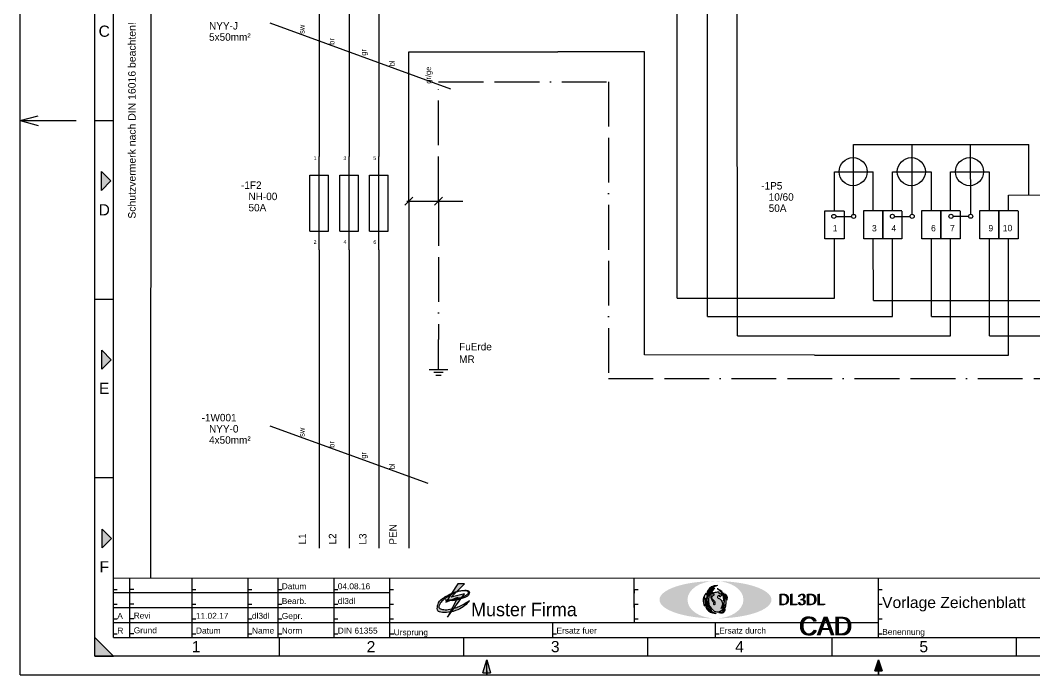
# Model space of a CAD drawing. Header units: millimetres. Extents: x 0 to 420, y 0 to 297.
# Drawn here: x 0 to 271.6, y 0 to 175.4 of the extents above; entities that cross this region are included whole.
import ezdxf

# ---------------------------------------------------------------- set-up
doc = ezdxf.new("R2010")
doc.units = ezdxf.units.MM
doc.linetypes.add('ACAD_ISO11W100', pattern=[33, 12, -3, 12, -2.95, 0.1, -2.95])
for name, color, linetype, true_color in [('Blatt beschnitten', 2, 'Continuous', 0xffff00), ('Einpassen', 1, 'Continuous', 0xff0000), ('Faltung Lochung', 3, 'Continuous', 0x00ff00), ('Hilfe', 1, 'Continuous', 0xff0000), ('Logo', 5, 'Continuous', 0x0000ff), ('Logo Text', 1, 'Continuous', 0xff0000), ('Logo_a', 1, 'Continuous', 0xff0000), ('Logo_b', 30, 'Continuous', 0xff7f00), ('Logo_c', 14, 'Continuous', 0x800000), ('Musterlogo AG', 3, 'Continuous', 0x00ff00), ('Musterlogo AG 1', 1, 'Continuous', 0xff0000), ('Musterlogo AG Text', 5, 'Continuous', 0x0000ff), ('PE', 3, 'ACAD_ISO11W100', 0x00ff00), ('pfoenix', 94, 'Continuous', 0x008000), ('PK Text Vorgabe', 1, 'Continuous', 0xff0000), ('Plankopf_elt', 5, 'Continuous', 0x0000ff), ('Rahmen Doppelt', 3, 'Continuous', 0x00ff00), ('Rahmen Raster', 3, 'Continuous', 0x00ff00), ('Rahmen Raster Text', 3, 'Continuous', 0x00ff00), ('Schutzvermerk', 5, 'Continuous', 0x0000ff), ('Tabelle', 5, 'Continuous', 0x0000ff), ('Zeichnung', 30, 'Continuous', 0xff7f00)]:
    doc.layers.add(name, color=color, linetype=linetype, true_color=true_color)
doc.layers.add('PK Text ausgefuellt', color=94, linetype='Continuous', lineweight=25, true_color=0x008000)
doc.styles.add('textstyle103', font='')
doc.styles.add('textstyle104', font='')
doc.styles.add('textstyle106', font='')
doc.styles.add('textstyle107', font='')
doc.styles.add('textstyle108', font='')
doc.styles.add('textstyle109', font='')
doc.styles.add('textstyle110', font='')
doc.styles.add('textstyle111', font='')
doc.styles.add('textstyle112', font='')
doc.styles.add('textstyle113', font='')
doc.styles.add('textstyle114', font='')
doc.styles.add('textstyle115', font='')
doc.styles.add('textstyle116', font='')
doc.styles.add('textstyle117', font='')
doc.styles.add('textstyle118', font='')
doc.styles.add('textstyle119', font='')
doc.styles.add('textstyle120', font='')
doc.styles.add('textstyle122', font='')
doc.styles.add('textstyle123', font='')
doc.styles.add('textstyle124', font='')
doc.styles.add('textstyle125', font='')
doc.styles.add('textstyle127', font='')
doc.styles.add('textstyle128', font='')
doc.styles.add('textstyle129', font='')
doc.styles.add('textstyle130', font='')
doc.styles.add('textstyle131', font='')
doc.styles.add('textstyle17', font='')
doc.styles.add('textstyle19', font='')
doc.styles.add('textstyle21', font='')
doc.styles.add('textstyle23', font='')
doc.styles.add('textstyle25', font='')
doc.styles.add('textstyle27', font='')
doc.styles.add('textstyle29', font='')
doc.styles.add('textstyle43', font='')
doc.styles.add('textstyle44', font='')
doc.styles.add('textstyle45', font='')
doc.styles.add('textstyle46', font='')
doc.styles.add('textstyle47', font='')
doc.styles.add('textstyle48', font='')
doc.styles.add('textstyle49', font='')
doc.styles.add('textstyle50', font='')
doc.styles.add('textstyle51', font='')
doc.styles.add('textstyle52', font='')
doc.styles.add('textstyle53', font='')
doc.styles.add('textstyle54', font='')
doc.styles.add('textstyle55', font='')
doc.styles.add('textstyle56', font='')
doc.styles.add('textstyle57', font='')
doc.styles.add('textstyle58', font='')
doc.styles.add('textstyle59', font='')
doc.styles.add('textstyle60', font='')
doc.styles.add('textstyle61', font='')
doc.styles.add('textstyle62', font='')
doc.styles.add('textstyle63', font='')
doc.styles.add('textstyle67', font='')
doc.styles.add('textstyle75', font='')
doc.styles.add('textstyle78', font='')
doc.styles.add('textstyle79', font='')
doc.styles.add('textstyle80', font='')
doc.styles.add('textstyle81', font='')
doc.styles.add('textstyle82', font='')
doc.styles.add('textstyle83', font='')
doc.styles.add('textstyle85', font='')
doc.styles.add('textstyle86', font='')
doc.styles.add('textstyle87', font='')
doc.styles.add('textstyle88', font='')
doc.styles.add('textstyle89', font='')
doc.styles.add('textstyle91', font='')
doc.styles.add('textstyle92', font='')
doc.styles.add('textstyle93', font='')
doc.styles.add('textstyle96', font='')
doc.styles.add('textstyle97', font='')
doc.styles.add('textstyle98', font='')
doc.styles.get('textstyle103').set_extended_font_data('FreeMono')
doc.styles.get('textstyle104').set_extended_font_data('FreeMono')
doc.styles.get('textstyle106').set_extended_font_data('FreeMono')
doc.styles.get('textstyle107').set_extended_font_data('FreeMono')
doc.styles.get('textstyle108').set_extended_font_data('FreeMono')
doc.styles.get('textstyle109').set_extended_font_data('FreeMono')
doc.styles.get('textstyle110').set_extended_font_data('FreeMono')
doc.styles.get('textstyle111').set_extended_font_data('FreeMono')
doc.styles.get('textstyle112').set_extended_font_data('FreeMono')
doc.styles.get('textstyle113').set_extended_font_data('FreeMono')
doc.styles.get('textstyle114').set_extended_font_data('FreeMono')
doc.styles.get('textstyle115').set_extended_font_data('FreeMono')
doc.styles.get('textstyle116').set_extended_font_data('FreeMono')
doc.styles.get('textstyle117').set_extended_font_data('FreeMono')
doc.styles.get('textstyle118').set_extended_font_data('FreeMono')
doc.styles.get('textstyle119').set_extended_font_data('FreeMono')
doc.styles.get('textstyle120').set_extended_font_data('FreeMono')
doc.styles.get('textstyle122').set_extended_font_data('FreeMono')
doc.styles.get('textstyle123').set_extended_font_data('FreeMono')
doc.styles.get('textstyle124').set_extended_font_data('FreeMono')
doc.styles.get('textstyle125').set_extended_font_data('FreeMono')
doc.styles.get('textstyle127').set_extended_font_data('FreeMono')
doc.styles.get('textstyle128').set_extended_font_data('FreeMono')
doc.styles.get('textstyle129').set_extended_font_data('FreeMono')
doc.styles.get('textstyle130').set_extended_font_data('FreeMono')
doc.styles.get('textstyle131').set_extended_font_data('FreeMono')
doc.styles.get('textstyle17').set_extended_font_data('Liberation Sans')
doc.styles.get('textstyle19').set_extended_font_data('Liberation Sans')
doc.styles.get('textstyle21').set_extended_font_data('Liberation Sans')
doc.styles.get('textstyle23').set_extended_font_data('Liberation Sans')
doc.styles.get('textstyle25').set_extended_font_data('LiberationSans-Regular.ttf')
doc.styles.get('textstyle27').set_extended_font_data('Liberation Sans')
doc.styles.get('textstyle29').set_extended_font_data('Liberation Sans')
doc.styles.get('textstyle43').set_extended_font_data('Liberation Sans')
doc.styles.get('textstyle44').set_extended_font_data('Liberation Sans')
doc.styles.get('textstyle45').set_extended_font_data('Liberation Sans')
doc.styles.get('textstyle46').set_extended_font_data('Liberation Sans')
doc.styles.get('textstyle47').set_extended_font_data('Liberation Sans')
doc.styles.get('textstyle48').set_extended_font_data('Liberation Sans')
doc.styles.get('textstyle49').set_extended_font_data('Liberation Sans')
doc.styles.get('textstyle50').set_extended_font_data('Liberation Sans')
doc.styles.get('textstyle51').set_extended_font_data('Liberation Sans')
doc.styles.get('textstyle52').set_extended_font_data('Liberation Sans')
doc.styles.get('textstyle53').set_extended_font_data('Liberation Sans')
doc.styles.get('textstyle54').set_extended_font_data('Liberation Sans')
doc.styles.get('textstyle55').set_extended_font_data('Liberation Sans')
doc.styles.get('textstyle56').set_extended_font_data('Liberation Sans')
doc.styles.get('textstyle57').set_extended_font_data('Liberation Sans')
doc.styles.get('textstyle58').set_extended_font_data('Liberation Sans')
doc.styles.get('textstyle59').set_extended_font_data('Liberation Sans')
doc.styles.get('textstyle60').set_extended_font_data('Liberation Sans')
doc.styles.get('textstyle61').set_extended_font_data('Liberation Sans')
doc.styles.get('textstyle62').set_extended_font_data('Liberation Sans')
doc.styles.get('textstyle63').set_extended_font_data('Liberation Sans')
doc.styles.get('textstyle67').set_extended_font_data('Liberation Sans')
doc.styles.get('textstyle75').set_extended_font_data('Liberation Sans')
doc.styles.get('textstyle78').set_extended_font_data('URW Chancery L')
doc.styles.get('textstyle79').set_extended_font_data('URW Chancery L')
doc.styles.get('textstyle80').set_extended_font_data('URW Chancery L')
doc.styles.get('textstyle81').set_extended_font_data('URW Chancery L')
doc.styles.get('textstyle82').set_extended_font_data('URW Chancery L')
doc.styles.get('textstyle83').set_extended_font_data('FreeMono')
doc.styles.get('textstyle85').set_extended_font_data('FreeMono')
doc.styles.get('textstyle86').set_extended_font_data('FreeMono')
doc.styles.get('textstyle87').set_extended_font_data('FreeMono')
doc.styles.get('textstyle88').set_extended_font_data('FreeMono')
doc.styles.get('textstyle89').set_extended_font_data('FreeMono')
doc.styles.get('textstyle91').set_extended_font_data('FreeMono')
doc.styles.get('textstyle92').set_extended_font_data('FreeMono')
doc.styles.get('textstyle93').set_extended_font_data('FreeMono')
doc.styles.get('textstyle96').set_extended_font_data('FreeMono')
doc.styles.get('textstyle97').set_extended_font_data('FreeMono')
doc.styles.get('textstyle98').set_extended_font_data('FreeMono')

msp = doc.modelspace()

# ---------------------------------------------------------------- hatches: boundary and pattern name
at = {"layer": 'Einpassen'}
for points in [[(21.76, 129.76), (24.29, 132.3), (21.76, 134.83)], [(21.85, 81.86), (24.39, 84.39), (21.85, 86.93)], [(21.95, 33.96), (24.48, 36.49), (21.95, 39.03)]]:
    msp.add_hatch(color=256, dxfattribs=at).paths.add_polyline_path(points)
at = {"layer": 'Faltung Lochung'}
h = msp.add_hatch(color=256, dxfattribs=at)
h.paths.add_polyline_path([(124, 0.5), (125, 4), (126, 0.5)])
h.paths.add_polyline_path([(229, 1), (230, 4), (231, 1)])
msp.add_hatch(color=256, dxfattribs=at).paths.add_polyline_path([(229, 1), (230, 4), (231, 1)])
at = {"layer": 'Logo_a'}
h = msp.add_hatch(color=256, dxfattribs=at)
edge = h.paths.add_edge_path()
edge.add_ellipse((186.3, 20.09), major_axis=(12.5, 0), ratio=0.4, start_angle=0, end_angle=360)
edge = h.paths.add_edge_path()
edge.add_ellipse((186.3, 20.09), major_axis=(10, 0), ratio=0.5, start_angle=0, end_angle=360)
at = {"layer": 'Logo_b'}
h = msp.add_hatch(color=256, dxfattribs=at)
edge = h.paths.add_edge_path()
edge.add_ellipse((186.3, 20.09), major_axis=(10, 0), ratio=0.5, start_angle=0, end_angle=360)
edge = h.paths.add_edge_path()
edge.add_ellipse((186.3, 20.09), major_axis=(7.5, 0), ratio=0.666667, start_angle=0, end_angle=360)
at = {"layer": 'Logo_c'}
h = msp.add_hatch(color=256, dxfattribs=at)
edge = h.paths.add_edge_path()
edge.add_ellipse((186.3, 20.09), major_axis=(12.5, 0), ratio=0.4, start_angle=0, end_angle=360)
edge = h.paths.add_edge_path()
edge.add_ellipse((186.3, 20.09), major_axis=(15, 0), ratio=0.333333, start_angle=0, end_angle=360)
at = {"layer": 'Musterlogo AG'}
h = msp.add_hatch(color=256, dxfattribs=at)
edge = h.paths.add_edge_path()
edge.add_spline(control_points=[(113.89, 20.06), (115.53, 19.65), (116.85, 19.96), (119.34, 20.62), (120.46, 21.54), (120.31, 22.6), (119.7, 22.66), (117.66, 22.55), (116.39, 22.2), (112.68, 20.37), (111.87, 18.99), (111.61, 17.21), (112.48, 16.65), (114.71, 16.6), (117.41, 17.32), (119.19, 18.49), (120.46, 19.91), (120.46, 19.91), (118.63, 18.74), (117.26, 18.13), (115.99, 17.72), (114.26, 17.32), (112.68, 17.52), (112.07, 17.98), (112.27, 18.69), (112.73, 19.44), (113.63, 20.34), (115.54, 21.48), (116.51, 22.09), (117.35, 22.29), (118.03, 22.41), (118.84, 22.48), (119.63, 22.45), (119.99, 22.36), (120.19, 22.17), (120.09, 21.8), (119.48, 21.24), (118.78, 20.96), (117.96, 20.64), (117.04, 20.35), (115.98, 20.16), (115.08, 20.04), (113.89, 20.06), (113.89, 20.06)], knot_values=[0, 0, 0, 0, 1, 2, 3, 4, 5, 6, 7, 8, 9, 10, 11, 12, 13, 14, 15, 16, 17, 18, 19, 20, 21, 22, 23, 24, 25, 26, 27, 28, 29, 30, 31, 32, 33, 34, 35, 36, 37, 38, 39, 40, 41, 41, 41, 41], degree=3, periodic=0)
h = msp.add_hatch(color=256, dxfattribs=at)
edge = h.paths.add_edge_path()
edge.add_spline(control_points=[(113.89, 20.06), (115.53, 19.65), (116.85, 19.96), (119.34, 20.62), (120.46, 21.54), (120.31, 22.6), (119.7, 22.66), (117.66, 22.55), (116.39, 22.2), (112.68, 20.37), (111.87, 18.99), (111.61, 17.21), (112.48, 16.65), (114.71, 16.6), (117.41, 17.32), (119.19, 18.49), (120.46, 19.91), (120.46, 19.91), (118.63, 18.74), (117.26, 18.13), (115.99, 17.72), (114.26, 17.32), (112.68, 17.52), (112.07, 17.98), (112.27, 18.69), (112.73, 19.44), (113.63, 20.34), (115.54, 21.48), (116.51, 22.09), (117.35, 22.29), (118.03, 22.41), (118.84, 22.48), (119.63, 22.45), (119.99, 22.36), (120.19, 22.17), (120.09, 21.8), (119.48, 21.24), (118.78, 20.96), (117.96, 20.64), (117.04, 20.35), (115.98, 20.16), (115.08, 20.04), (113.89, 20.06), (113.89, 20.06)], knot_values=[0, 0, 0, 0, 1, 2, 3, 4, 5, 6, 7, 8, 9, 10, 11, 12, 13, 14, 15, 16, 17, 18, 19, 20, 21, 22, 23, 24, 25, 26, 27, 28, 29, 30, 31, 32, 33, 34, 35, 36, 37, 38, 39, 40, 41, 41, 41, 41], degree=3, periodic=0)
at = {"layer": 'Musterlogo AG 1'}
msp.add_hatch(color=256, dxfattribs=at).paths.add_polyline_path([(117.23, 24.39), (114.08, 19.44), (117.23, 20.79), (114.53, 15.39), (119.03, 21.69), (115.43, 20.79), (119.03, 24.39)])
at = {"layer": 'pfoenix'}
h = msp.add_hatch(color=256, dxfattribs=at)
edge = h.paths.add_edge_path()
edge.add_spline(control_points=[(183.82, 21.9), (182.49, 20.64), (183.14, 18.52), (183.43, 18.37)], knot_values=[0, 0, 0, 0, 1, 1, 1, 1], degree=3, periodic=0)
edge.add_spline(control_points=[(183.43, 18.37), (183.34, 18.45), (182.69, 20.57), (183.82, 21.9)], knot_values=[0, 0, 0, 0, 1, 1, 1, 1], degree=3, periodic=0)
h = msp.add_hatch(color=256, dxfattribs=at)
edge = h.paths.add_edge_path()
edge.add_spline(control_points=[(185.63, 19.61), (185.96, 19.4), (185.73, 19.01), (185.73, 19.01), (185.73, 19.01), (185.81, 18.81), (186.33, 18.8), (186.25, 19.29), (186.15, 19.61), (185.72, 20.04), (185.38, 20.33), (185.25, 20.72), (185.51, 21.12), (185.92, 21.39), (186, 21.5), (185.94, 21.64), (185.7, 21.63), (185.49, 21.58), (185.31, 21.67), (185.35, 21.97), (185.63, 22.1), (185.63, 22.12), (185.63, 22.1), (185.56, 21.98), (185.44, 21.89), (185.54, 21.8), (185.86, 21.89), (186.23, 22.09), (186.9, 22.23), (187.15, 22.2), (187.18, 22.14), (187.21, 21.92), (187.13, 21.75), (187.46, 21.78), (187.69, 21.68), (187.88, 21.48), (187.84, 21.17), (187.62, 20.89), (187.53, 20.82), (187.53, 20.82), (187.5, 20.98), (187.45, 21.16), (187.25, 21.2), (186.98, 21.15), (186.86, 20.89), (186.87, 20.56), (187.11, 20.46), (187.6, 20.29), (187.84, 19.99)], knot_values=[0, 0, 0, 0, 1, 2, 3, 4, 5, 6, 7, 8, 9, 10, 11, 12, 13, 14, 15, 16, 17, 18, 19, 20, 21, 22, 23, 24, 25, 26, 27, 28, 29, 30, 31, 32, 33, 34, 35, 36, 37, 38, 39, 40, 41, 42, 43, 44, 45, 46, 46, 46, 46], degree=3, periodic=0)
edge.add_spline(control_points=[(187.84, 19.99), (188.06, 19.6), (188.22, 19.06), (188.13, 18.53), (187.94, 18.06), (187.77, 17.77), (187.77, 17.77), (188.34, 18.11), (188.49, 18.69), (188.48, 19.14), (188.43, 19.27), (188.6, 18.97), (188.62, 18.44), (188.51, 18.1), (188.05, 17.25), (187.56, 16.93), (187.02, 16.78), (186.37, 16.78), (185.95, 16.98), (185.95, 16.98), (185.95, 16.98)], knot_values=[0, 0, 0, 0, 1, 2, 3, 4, 5, 6, 7, 8, 9, 10, 11, 12, 13, 14, 15, 16, 17, 18, 18, 18, 18], degree=3, periodic=0)
edge.add_spline(control_points=[(185.95, 16.98), (185.95, 16.98), (185.9, 16.95), (182.69, 20.64), (186.02, 23.3)], knot_values=[0, 0, 0, 0, 1, 2, 2, 2, 2], degree=3, periodic=0)
edge.add_spline(control_points=[(186.02, 23.3), (184.56, 21.4), (185.63, 19.61), (185.63, 19.61), (185.63, 19.61), (185.63, 19.61), (185.63, 19.61)], knot_values=[0, 0, 0, 0, 1, 2, 3, 4, 4, 4, 4], degree=3, periodic=0)
h = msp.add_hatch(color=256, dxfattribs=at)
edge = h.paths.add_edge_path()
edge.add_spline(control_points=[(185.53, 23.35), (183.88, 20.14), (185.42, 16.81), (185.41, 16.79), (185.41, 16.79), (183.03, 20.19), (185.53, 23.35), (185.53, 23.35), (185.53, 23.35)], knot_values=[0, 0, 0, 0, 1, 2, 3, 4, 5, 6, 6, 6, 6], degree=3, periodic=0)
h = msp.add_hatch(color=256, dxfattribs=at)
edge = h.paths.add_edge_path()
edge.add_spline(control_points=[(186.87, 23.95), (184.67, 23.42), (183.85, 21.3), (183.85, 21.3)], knot_values=[0, 0, 0, 0, 1, 1, 1, 1], degree=3, periodic=0)
edge.add_spline(control_points=[(183.85, 21.3), (183.88, 21.46), (184.18, 23.94), (186.87, 23.95)], knot_values=[0, 0, 0, 0, 1, 1, 1, 1], degree=3, periodic=0)
h = msp.add_hatch(color=256, dxfattribs=at)
edge = h.paths.add_edge_path()
edge.add_spline(control_points=[(188.34, 20.8), (188.38, 20.53), (188.41, 20.32), (188.44, 19.98), (188.44, 19.73), (188.44, 19.73), (188.44, 19.73), (188.56, 20.08), (188.56, 20.5), (188.47, 21.24), (188.24, 21.91), (188.03, 22.25), (187.47, 22.71), (186.72, 23.04), (186.72, 23.04), (186.72, 23.04)], knot_values=[0, 0, 0, 0, 1, 2, 3, 4, 5, 6, 7, 8, 9, 10, 11, 12, 13, 13, 13, 13], degree=3, periodic=0)
edge.add_spline(control_points=[(186.72, 23.04), (187.17, 22.81), (187.43, 22.55), (187.7, 22.21), (187.97, 21.85), (188.22, 21.28), (188.34, 20.8)], knot_values=[0, 0, 0, 0, 1, 2, 3, 4, 4, 4, 4], degree=3, periodic=0)
h = msp.add_hatch(color=256, dxfattribs=at)
edge = h.paths.add_edge_path()
edge.add_spline(control_points=[(189.05, 19.01), (189.03, 18.59), (188.9, 18.03), (188.72, 17.71), (188.33, 17.34), (188.1, 17.12), (188.1, 17.12), (188.26, 17.41), (188.48, 17.76), (188.61, 18.11), (188.62, 18.44), (188.47, 19.2)], knot_values=[0, 0, 0, 0, 1, 2, 3, 4, 5, 6, 7, 8, 9, 9, 9, 9], degree=3, periodic=0)
edge.add_spline(control_points=[(188.47, 19.2), (188.68, 19.31), (188.72, 19.54), (188.75, 20.24), (188.71, 20.87), (188.69, 21.21), (188.47, 21.88), (188.34, 21.97), (188.72, 21.49), (188.84, 21.16), (188.97, 20.69), (189.04, 20.23), (189.07, 19.6), (189.05, 19.01)], knot_values=[0, 0, 0, 0, 1, 2, 3, 4, 5, 6, 7, 8, 9, 10, 11, 11, 11, 11], degree=3, periodic=0)
h = msp.add_hatch(color=256, dxfattribs=at)
edge = h.paths.add_edge_path()
edge.add_spline(control_points=[(183.67, 20.57), (183.75, 17.43), (186.48, 16.35), (186.48, 16.35), (186.48, 16.35), (183.41, 17.11), (183.69, 20.53), (183.69, 20.53), (183.67, 20.57)], knot_values=[0, 0, 0, 0, 1, 2, 3, 4, 5, 6, 6, 6, 6], degree=3, periodic=0)
h = msp.add_hatch(color=256, dxfattribs=at)
edge = h.paths.add_edge_path()
edge.add_spline(control_points=[(189.35, 19.97), (189.34, 20.41), (189.28, 20.7), (189.21, 21.03), (189.08, 21.3), (188.78, 21.72), (188.78, 21.72), (188.78, 21.72)], knot_values=[0, 0, 0, 0, 1, 2, 3, 4, 5, 5, 5, 5], degree=3, periodic=0)
edge.add_spline(control_points=[(188.78, 21.72), (189.48, 21.38), (189.35, 19.97), (189.35, 19.97), (189.35, 19.97)], knot_values=[0, 0, 0, 0, 1, 2, 2, 2, 2], degree=3, periodic=0)
h = msp.add_hatch(color=256, dxfattribs=at)
edge = h.paths.add_edge_path()
edge.add_spline(control_points=[(187.35, 16.64), (187.65, 16.52), (188.14, 16.51), (188.41, 16.59), (188.66, 16.86), (188.81, 17.24), (188.83, 17.52), (188.86, 17.64), (188.86, 17.64), (188.86, 17.64), (188.76, 17.39), (188.68, 17.31), (188.48, 17.06), (188.27, 16.92), (188.07, 16.83), (187.76, 16.73), (187.46, 16.71), (187.35, 16.71), (187.24, 16.72), (187.24, 16.71), (187.24, 16.71), (187.3, 16.66), (187.35, 16.64), (187.35, 16.64), (187.35, 16.64)], knot_values=[0, 0, 0, 0, 1, 2, 3, 4, 5, 6, 7, 8, 9, 10, 11, 12, 13, 14, 15, 16, 17, 18, 19, 20, 21, 22, 22, 22, 22], degree=3, periodic=0)
at = {"layer": 'Rahmen Raster Text'}
msp.add_hatch(color=256, dxfattribs=at).paths.add_polyline_path([(20, 5), (25, 5), (20, 10)])
msp.add_hatch(color=256, dxfattribs=at).paths.add_polyline_path([(20, 5), (25, 5), (20, 10)])

# ---------------------------------------------------------------- linework, layer by layer
at = {"layer": 'Blatt beschnitten'}
for q in [(0, 297), (420, 0)]:
    msp.add_line((0, 0), q, dxfattribs=at)
at = {"layer": 'Einpassen'}
for p, q in [((21.76, 129.76), (21.76, 134.83)), ((24.29, 132.3), (21.76, 134.83)), ((21.76, 129.76), (24.29, 132.3)), ((21.85, 81.86), (21.85, 86.93)), ((24.39, 84.39), (21.85, 86.93)), ((21.85, 81.86), (24.39, 84.39)), ((21.95, 33.96), (21.95, 39.03)), ((24.48, 36.49), (21.95, 39.03)), ((21.95, 33.96), (24.48, 36.49))]:
    msp.add_line(p, q, dxfattribs=at)
at = {"layer": 'Faltung Lochung'}
for p, q in [((0, 148.5), (4.83, 149.79)), ((0, 148.5), (15, 148.5)), ((0, 148.5), (4.83, 147.21)), ((124, 0.5), (125, 4)), ((125, 0), (125, 4)), ((125, 4), (126, 0.5)), ((229, 1), (230, 4)), ((230, 0), (230, 4)), ((230, 4), (231, 1)), ((124, 0.5), (126, 0.5)), ((125, 1), (125, 0)), ((229, 1), (231, 1)), ((230, 1), (230, 0))]:
    msp.add_line(p, q, dxfattribs=at)
at = {"layer": 'Hilfe'}
for p, q in [((25, 21.88), (25, 22.88)), ((25, 22.88), (26, 22.88)), ((29.4, 21.95), (29.4, 22.95)), ((29.4, 22.95), (30.4, 22.95)), ((46.08, 21.88), (46.08, 22.88)), ((46.08, 22.88), (47.08, 22.88)), ((61.08, 21.88), (61.08, 22.88)), ((61.08, 22.88), (62.08, 22.88)), ((69.08, 21.88), (69.08, 22.88)), ((69.08, 22.88), (70.08, 22.88)), ((84.08, 21.88), (84.08, 22.88)), ((84.08, 22.88), (85.08, 22.88)), ((99.05, 21.88), (99.05, 22.88)), ((99.05, 22.88), (100.05, 22.88)), ((164.56, 21.88), (164.56, 22.88)), ((164.56, 22.88), (165.56, 22.88)), ((229.95, 21.88), (229.95, 22.88)), ((229.95, 22.88), (230.95, 22.88)), ((25, 17.92), (25, 18.92)), ((25, 18.92), (26, 18.92)), ((29.4, 17.99), (29.4, 18.99)), ((29.4, 18.99), (30.4, 18.99)), ((46.08, 17.92), (46.08, 18.92)), ((46.08, 18.92), (47.08, 18.92)), ((61.08, 17.92), (61.08, 18.92)), ((61.08, 18.92), (62.08, 18.92)), ((69.08, 17.92), (69.08, 18.92)), ((69.08, 18.92), (70.08, 18.92)), ((84.08, 17.92), (84.08, 18.92)), ((84.08, 18.92), (85.08, 18.92)), ((99.05, 17.92), (99.05, 18.92)), ((99.05, 18.92), (100.05, 18.92)), ((164.56, 17.92), (164.56, 18.92)), ((164.56, 18.92), (165.56, 18.92)), ((229.95, 17.92), (229.95, 18.92)), ((229.95, 18.92), (230.95, 18.92)), ((25, 13.96), (25, 14.96)), ((25, 14.96), (26, 14.96)), ((29.4, 14.03), (29.4, 15.03)), ((29.4, 15.03), (30.4, 15.03)), ((46.08, 13.96), (46.08, 14.96)), ((46.08, 14.96), (47.08, 14.96)), ((61.08, 13.96), (61.08, 14.96)), ((61.08, 14.96), (62.08, 14.96)), ((69.08, 13.96), (69.08, 14.96)), ((69.08, 14.96), (70.08, 14.96)), ((84.08, 13.96), (84.08, 14.96)), ((84.08, 14.96), (85.08, 14.96)), ((99.05, 13.96), (99.05, 14.96)), ((99.05, 14.96), (100.05, 14.96)), ((164.56, 13.96), (164.56, 14.96)), ((164.56, 14.96), (165.56, 14.96)), ((229.95, 13.96), (229.95, 14.96)), ((229.95, 14.96), (230.95, 14.96)), ((25, 10), (25, 11)), ((25, 11), (26, 11)), ((29.4, 10.07), (29.4, 11.07)), ((29.4, 11.07), (30.4, 11.07)), ((46.08, 10), (46.08, 11)), ((46.08, 11), (47.08, 11)), ((61.08, 10), (61.08, 11)), ((61.08, 11), (62.08, 11)), ((69.08, 10), (69.08, 11)), ((69.08, 11), (70.08, 11)), ((84.08, 10), (84.08, 11)), ((84.08, 11), (85.08, 11)), ((99.05, 10), (99.05, 11)), ((99.05, 11), (100.05, 11)), ((99.08, 10), (99.08, 11)), ((99.08, 11), (100.08, 11)), ((142.68, 10), (142.68, 11)), ((142.68, 11), (143.68, 11)), ((186.28, 10), (186.28, 11)), ((186.28, 11), (187.28, 11)), ((229.95, 10), (229.95, 11)), ((229.95, 11), (230.95, 11))]:
    msp.add_line(p, q, dxfattribs=at)
at = {"layer": 'Musterlogo AG'}
msp.add_open_spline([(113.89, 20.06), (115.53, 19.65), (116.85, 19.96), (119.34, 20.62), (120.46, 21.54), (120.31, 22.6), (119.7, 22.66), (117.66, 22.55), (116.39, 22.2), (112.68, 20.37), (111.87, 18.99), (111.61, 17.21), (112.48, 16.65), (114.71, 16.6), (117.41, 17.32), (119.19, 18.49), (120.46, 19.91), (120.46, 19.91), (118.63, 18.74), (117.26, 18.13), (115.99, 17.72), (114.26, 17.32), (112.68, 17.52), (112.07, 17.98), (112.27, 18.69), (112.73, 19.44), (113.63, 20.34), (115.54, 21.48), (116.51, 22.09), (117.35, 22.29), (118.03, 22.41), (118.84, 22.48), (119.63, 22.45), (119.99, 22.36), (120.19, 22.17), (120.09, 21.8), (119.48, 21.24), (118.78, 20.96), (117.96, 20.64), (117.04, 20.35), (115.98, 20.16), (115.08, 20.04), (113.89, 20.06), (113.89, 20.06)], degree=3, dxfattribs=at)
at = {"layer": 'Musterlogo AG 1'}
for p, q in [((117.23, 24.39), (114.08, 19.44)), ((115.43, 20.79), (119.03, 24.39)), ((119.03, 24.39), (117.23, 24.39)), ((114.08, 19.44), (117.23, 20.79)), ((114.53, 15.39), (119.03, 21.69)), ((117.23, 20.79), (114.53, 15.39)), ((119.03, 21.69), (115.43, 20.79))]:
    msp.add_line(p, q, dxfattribs=at)
at = {"layer": 'PE'}
for p, q in [((112.1, 126.9), (112.1, 158.9)), ((112.1, 158.9), (157.6, 158.9)), ((157.6, 158.9), (157.6, 79.36)), ((112.1, 126.9), (112.08, 89.8)), ((157.6, 79.36), (387.6, 79.36))]:
    msp.add_line(p, q, dxfattribs=at)
at = {"layer": 'pfoenix'}
for points in [[(183.82, 21.9), (182.49, 20.64), (183.14, 18.52), (183.43, 18.37)], [(186.02, 23.3), (182.69, 20.64), (185.9, 16.95), (185.95, 16.98), (185.95, 16.98)], [(183.82, 21.9), (182.69, 20.57), (183.34, 18.45), (183.43, 18.37)], [(185.53, 23.35), (183.88, 20.14), (185.42, 16.81), (185.41, 16.79), (185.41, 16.79), (183.03, 20.19), (185.53, 23.35), (185.53, 23.35), (185.53, 23.35)], [(186.87, 23.95), (184.18, 23.94), (183.88, 21.46), (183.85, 21.3)], [(186.87, 23.95), (184.67, 23.42), (183.85, 21.3), (183.85, 21.3)], [(186.02, 23.3), (184.56, 21.4), (185.63, 19.61), (185.63, 19.61), (185.63, 19.61), (185.63, 19.61), (185.63, 19.61)], [(185.63, 19.61), (185.96, 19.4), (185.73, 19.01), (185.73, 19.01), (185.73, 19.01), (185.81, 18.81), (186.33, 18.8), (186.25, 19.29), (186.15, 19.61), (185.72, 20.04), (185.38, 20.33), (185.25, 20.72), (185.51, 21.12), (185.92, 21.39), (186, 21.5), (185.94, 21.64), (185.7, 21.63), (185.49, 21.58), (185.31, 21.67), (185.35, 21.97), (185.63, 22.1), (185.63, 22.12), (185.63, 22.1), (185.56, 21.98), (185.44, 21.89), (185.54, 21.8), (185.86, 21.89), (186.23, 22.09), (186.9, 22.23), (187.15, 22.2), (187.18, 22.14), (187.21, 21.92), (187.13, 21.75), (187.46, 21.78), (187.69, 21.68), (187.88, 21.48), (187.84, 21.17), (187.62, 20.89), (187.53, 20.82), (187.53, 20.82), (187.5, 20.98), (187.45, 21.16), (187.25, 21.2), (186.98, 21.15), (186.86, 20.89), (186.87, 20.56), (187.11, 20.46), (187.6, 20.29), (187.84, 19.99)], [(186.72, 23.04), (187.17, 22.81), (187.43, 22.55), (187.7, 22.21), (187.97, 21.85), (188.22, 21.28), (188.34, 20.8)], [(188.34, 20.8), (188.38, 20.53), (188.41, 20.32), (188.44, 19.98), (188.44, 19.73), (188.44, 19.73), (188.44, 19.73), (188.56, 20.08), (188.56, 20.5), (188.47, 21.24), (188.24, 21.91), (188.03, 22.25), (187.47, 22.71), (186.72, 23.04), (186.72, 23.04), (186.72, 23.04)], [(188.47, 19.2), (188.68, 19.31), (188.72, 19.54), (188.75, 20.24), (188.71, 20.87), (188.69, 21.21), (188.47, 21.88), (188.34, 21.97), (188.72, 21.49), (188.84, 21.16), (188.97, 20.69), (189.04, 20.23), (189.07, 19.6), (189.05, 19.01)], [(183.67, 20.57), (183.75, 17.43), (186.48, 16.35), (186.48, 16.35), (186.48, 16.35), (183.41, 17.11), (183.69, 20.53), (183.69, 20.53), (183.67, 20.57)], [(187.84, 19.99), (188.06, 19.6), (188.22, 19.06), (188.13, 18.53), (187.94, 18.06), (187.77, 17.77), (187.77, 17.77), (188.34, 18.11), (188.49, 18.69), (188.48, 19.14), (188.43, 19.27), (188.6, 18.97), (188.62, 18.44), (188.51, 18.1), (188.05, 17.25), (187.56, 16.93), (187.02, 16.78), (186.37, 16.78), (185.95, 16.98), (185.95, 16.98), (185.95, 16.98)], [(189.05, 19.01), (189.03, 18.59), (188.9, 18.03), (188.72, 17.71), (188.33, 17.34), (188.1, 17.12), (188.1, 17.12), (188.26, 17.41), (188.48, 17.76), (188.61, 18.11), (188.62, 18.44), (188.47, 19.2)], [(188.78, 21.72), (189.48, 21.38), (189.35, 19.97), (189.35, 19.97), (189.35, 19.97)], [(189.35, 19.97), (189.34, 20.41), (189.28, 20.7), (189.21, 21.03), (189.08, 21.3), (188.78, 21.72), (188.78, 21.72), (188.78, 21.72)], [(187.35, 16.64), (187.65, 16.52), (188.14, 16.51), (188.41, 16.59), (188.66, 16.86), (188.81, 17.24), (188.83, 17.52), (188.86, 17.64), (188.86, 17.64), (188.86, 17.64), (188.76, 17.39), (188.68, 17.31), (188.48, 17.06), (188.27, 16.92), (188.07, 16.83), (187.76, 16.73), (187.46, 16.71), (187.35, 16.71), (187.24, 16.72), (187.24, 16.71), (187.24, 16.71), (187.3, 16.66), (187.35, 16.64), (187.35, 16.64), (187.35, 16.64)]]:
    msp.add_open_spline(points, degree=3, dxfattribs=at)
at = {"layer": 'Plankopf_elt'}
for p, q in [((25, 21.96), (25, 25.96)), ((25, 25.96), (410, 25.84)), ((29.4, 22.07), (29.4, 25.91)), ((46.08, 22), (46.08, 25.84)), ((61.08, 22), (61.08, 25.84)), ((69.08, 22), (69.08, 25.84)), ((84.08, 22), (84.08, 25.84)), ((99.08, 22), (99.08, 25.84)), ((164.53, 22), (164.53, 25.84)), ((229.95, 21.88), (229.95, 25.84)), ((25, 22), (99.08, 22)), ((25, 17.96), (25, 21.96)), ((29.4, 18.07), (29.4, 22.07)), ((46.08, 18), (46.08, 22)), ((61.08, 18), (61.08, 22)), ((69.08, 18), (69.08, 22)), ((84.08, 18), (84.08, 22)), ((99.08, 18), (99.08, 22)), ((164.53, 18), (164.53, 22)), ((229.95, 17.92), (229.95, 21.88)), ((25, 18), (99.08, 18)), ((25, 13.96), (25, 17.96)), ((29.4, 14.07), (29.4, 18.07)), ((46.08, 14), (46.08, 18)), ((61.08, 14), (61.08, 18)), ((69.08, 14), (69.08, 18)), ((84.08, 14), (84.08, 18)), ((99.08, 14), (99.08, 18)), ((164.53, 18), (164.53, 14)), ((229.95, 13.96), (229.95, 17.92)), ((25, 9.96), (25, 13.96)), ((25, 13.96), (229.95, 13.96)), ((29.4, 10.07), (29.4, 14.07)), ((46.08, 10), (46.08, 14)), ((61.08, 10), (61.08, 14)), ((69.08, 10), (69.08, 14)), ((84.08, 10), (84.08, 14)), ((99.08, 10), (99.08, 14)), ((142.68, 10), (142.68, 14)), ((186.31, 10), (186.31, 13.96)), ((229.95, 10), (229.95, 13.96)), ((25, 10), (27.5, 10)), ((25, 10), (46.08, 10)), ((46.08, 10), (61.08, 10)), ((61.08, 10), (69.08, 10)), ((69.08, 10), (84.08, 10)), ((84.08, 10), (99.08, 10)), ((99.05, 10), (142.68, 10)), ((142.68, 10), (186.31, 10)), ((186.31, 10), (229.95, 10)), ((229.95, 10), (295.16, 10))]:
    msp.add_line(p, q, dxfattribs=at)
at = {"layer": 'Rahmen Doppelt'}
for p, q in [((20, 5), (20, 292)), ((25, 25.96), (25, 287)), ((415, 5), (20, 5))]:
    msp.add_line(p, q, dxfattribs=at)
at = {"layer": 'Rahmen Raster'}
for p, q in [((20, 148.5), (25, 148.5)), ((20, 100.67), (25, 100.67)), ((20, 52.83), (25, 52.83)), ((69.38, 10), (69.38, 5)), ((118.75, 10), (118.75, 5)), ((168.12, 10), (168.12, 5)), ((217.5, 10), (217.5, 5)), ((266.88, 10), (266.88, 5))]:
    msp.add_line(p, q, dxfattribs=at)
at = {"layer": 'Rahmen Raster Text'}
for p, q in [((20, 5), (20, 10)), ((20, 5), (20, 10)), ((20, 10), (25, 5)), ((20, 10), (25, 5)), ((20, 5), (25, 5)), ((20, 5), (25, 5))]:
    msp.add_line(p, q, dxfattribs=at)
at = {"layer": 'Tabelle'}
msp.add_line((35, 287), (34.92, 25.96), dxfattribs=at)
at = {"layer": 'Zeichnung'}
for p, q in [((176, 100.91), (176.1, 277.36)), ((184.17, 96.02), (184.1, 269.36)), ((192.17, 90.81), (192.1, 261.36)), ((80.1, 215.6), (80.1, 138.9)), ((88.1, 215.6), (88.1, 138.9)), ((96.1, 215.6), (96.1, 138.9)), ((115.38, 156.94), (66.99, 174.59)), ((104.1, 126.9), (104.1, 166.9)), ((104.1, 166.9), (144.1, 166.9)), ((167.27, 166.88), (144.1, 166.9)), ((167.27, 85.68), (167.27, 166.88)), ((223.28, 142.06), (270.27, 142.07)), ((223.31, 123.36), (223.28, 142.06)), ((239, 123.38), (238.97, 142.08)), ((254.7, 123.39), (254.67, 142.09)), ((270.27, 128.57), (270.27, 142.09)), ((80.1, 118.9), (80.1, 138.9)), ((88.1, 118.9), (88.1, 138.9)), ((96.1, 118.9), (96.1, 138.9)), ((77.6, 118.9), (77.6, 133.9)), ((77.6, 133.9), (82.6, 133.9)), ((82.6, 118.9), (82.6, 133.9)), ((85.6, 118.9), (85.6, 133.9)), ((85.6, 133.9), (90.6, 133.9)), ((90.6, 118.9), (90.6, 133.9)), ((93.6, 118.9), (93.6, 133.9)), ((93.6, 133.9), (98.6, 133.9)), ((98.6, 118.9), (98.6, 133.9)), ((218.18, 124.33), (218.18, 134.73)), ((218.18, 134.73), (228.58, 134.73)), ((228.6, 124.36), (228.6, 134.76)), ((233.72, 124.36), (233.72, 134.76)), ((233.72, 134.76), (244.12, 134.76)), ((244.15, 124.36), (244.15, 134.76)), ((249.27, 124.36), (249.27, 134.76)), ((249.27, 134.76), (259.67, 134.76)), ((259.72, 124.36), (259.72, 134.76)), ((103.04, 125.84), (105.16, 127.96)), ((111.04, 125.84), (113.16, 127.96)), ((264.84, 128.52), (275.47, 128.59)), ((264.84, 124.36), (264.84, 128.52)), ((103.6, 126.9), (118.6, 126.9)), ((104.1, 126.9), (104.1, 33.9)), ((215.62, 116.79), (215.62, 124.33)), ((215.62, 124.33), (220.75, 124.33)), ((218.56, 122.81), (222.76, 122.82)), ((220.75, 124.2), (220.75, 116.79)), ((226.03, 116.82), (226.03, 124.36)), ((226.03, 124.36), (231.16, 124.36)), ((231.16, 116.82), (231.16, 124.36)), ((231.16, 124.36), (236.28, 124.36)), ((231.16, 124.23), (231.16, 116.82)), ((234.26, 122.83), (238.46, 122.83)), ((236.28, 124.23), (236.28, 116.82)), ((241.58, 116.82), (241.58, 124.36)), ((241.58, 124.36), (246.71, 124.36)), ((246.71, 116.82), (246.71, 124.36)), ((246.71, 124.36), (251.83, 124.36)), ((246.71, 124.23), (246.71, 116.82)), ((249.95, 122.84), (254.16, 122.85)), ((251.83, 124.23), (251.83, 116.82)), ((257.16, 116.82), (257.16, 124.36)), ((257.16, 124.36), (262.28, 124.36)), ((262.28, 116.82), (262.28, 124.36)), ((262.28, 124.36), (267.41, 124.36)), ((262.28, 124.23), (262.28, 116.82)), ((267.41, 124.23), (267.41, 116.82)), ((77.6, 118.9), (82.6, 118.9)), ((80.1, 113.9), (80.1, 118.9)), ((85.6, 118.9), (90.6, 118.9)), ((88.1, 113.9), (88.1, 118.9)), ((93.6, 118.9), (98.6, 118.9)), ((96.1, 113.9), (96.1, 118.9)), ((220.75, 116.79), (215.62, 116.79)), ((218.18, 100.89), (218.18, 116.79)), ((231.16, 116.82), (226.03, 116.82)), ((228.61, 100.31), (228.6, 116.82)), ((236.28, 116.82), (231.16, 116.82)), ((233.72, 96.02), (233.72, 116.82)), ((246.71, 116.82), (241.58, 116.82)), ((244.15, 96.02), (244.15, 116.82)), ((251.83, 116.82), (246.71, 116.82)), ((249.27, 90.82), (249.27, 116.82)), ((262.28, 116.82), (257.16, 116.82)), ((259.72, 90.82), (259.72, 116.82)), ((267.41, 116.82), (262.28, 116.82)), ((264.84, 85.62), (264.84, 116.82)), ((80.1, 113.9), (80.1, 33.9)), ((88.1, 113.9), (88.1, 33.9)), ((96.1, 113.9), (96.1, 33.9)), ((176, 100.91), (218.18, 100.89)), ((228.61, 100.31), (280.46, 100.3)), ((184.17, 96.02), (233.72, 96.02)), ((244.15, 96.02), (280.55, 96.02)), ((112.08, 81.81), (112.08, 89.8)), ((192.17, 90.81), (249.27, 90.82)), ((259.72, 90.82), (280.52, 90.82)), ((212.84, 85.62), (167.27, 85.68)), ((212.84, 85.62), (264.84, 85.62)), ((109.58, 81.81), (114.58, 81.81)), ((110.83, 81.05), (113.33, 81.05)), ((111.33, 80.25), (112.83, 80.25)), ((109.28, 51.21), (66.99, 66.61))]:
    msp.add_line(p, q, dxfattribs=at)
for centre, radius in [((223.18, 134.8), 3.76), ((238.78, 134.8), 3.76), ((254.38, 134.8), 3.76), ((218.01, 122.81), 0.546), ((223.31, 122.82), 0.546), ((233.71, 122.83), 0.546), ((239, 122.83), 0.546), ((249.41, 122.84), 0.546), ((254.7, 122.85), 0.546)]:
    msp.add_circle(centre, radius, dxfattribs=at)

# ---------------------------------------------------------------- texts
at = {"layer": 'Logo', "attachment_point": 5}
for s, insert, char_height, style in [('DL3DL\\P', (209.3, 20.09), 3, 'textstyle78'), ('CAD\\P', (215.63, 13.04), 5, 'textstyle80')]:
    msp.add_mtext(s, dxfattribs=dict(at, insert=insert, char_height=char_height, style=style))
at = {"layer": 'Logo Text', "attachment_point": 5}
for s, insert, char_height, style in [('DL3DL\\P', (209.6, 20.18), 3, 'textstyle79'), ('CAD\\P', (216, 13), 5, 'textstyle81')]:
    msp.add_mtext(s, dxfattribs=dict(at, insert=insert, char_height=char_height, style=style))
at = {"layer": 'Musterlogo AG Text', "insert": (120.8, 17.45), "char_height": 3.6, "attachment_point": 4, "style": 'textstyle82'}
msp.add_mtext('Muster Firma', dxfattribs=at)
at = {"layer": 'PE', "insert": (117.6, 88.9), "char_height": 4, "attachment_point": 1, "style": 'textstyle91'}
msp.add_mtext('\\H2;FuErde\\PMR', dxfattribs=at)
at = {"layer": 'PK Text ausgefuellt'}
for s, insert, char_height, attachment_point, style in [('04.08.16', (85.08, 22.88), 1.6, 7, 'textstyle62'), ('dl3dl', (85.08, 18.92), 1.6, 7, 'textstyle61'), ('Vorlage Zeichenblatt', (230.95, 18.92), 3, 4, 'textstyle67'), ('A', (26, 14.96), 1.6, 7, 'textstyle55'), ('Revi', (30.4, 15.03), 1.6, 7, 'textstyle52'), ('11.02.17', (47.08, 14.96), 1.6, 7, 'textstyle53'), ('dl3dl', (62.08, 14.96), 1.6, 7, 'textstyle63'), ('DIN 61355', (85.08, 11), 1.6, 7, 'textstyle60')]:
    msp.add_mtext(s, dxfattribs=dict(at, insert=insert, char_height=char_height, attachment_point=attachment_point, style=style))
at = {"layer": 'PK Text Vorgabe', "char_height": 1.6}
for s, insert, attachment_point, style in [('Datum', (70.08, 22.88), 7, 'textstyle58'), ('Bearb.', (70.08, 18.92), 7, 'textstyle46'), ('Gepr.', (70.09, 14.48), 7, 'textstyle45'), ('R', (26.01, 12.63), 1, 'textstyle49'), ('Grund', (30.41, 12.7), 1, 'textstyle51'), ('Datum', (47.09, 12.63), 1, 'textstyle50'), ('Name', (62.09, 12.63), 1, 'textstyle47'), ('Norm', (70.09, 12.63), 1, 'textstyle48'), ('Ursprung', (100.08, 12.17), 1, 'textstyle54'), ('Ersatz fuer', (143.69, 12.63), 1, 'textstyle57'), ('Ersatz durch', (187.3, 12.63), 1, 'textstyle56'), ('Benennung', (230.98, 12.29), 1, 'textstyle59')]:
    msp.add_mtext(s, dxfattribs=dict(at, insert=insert, attachment_point=attachment_point, style=style))
at = {"layer": 'Rahmen Raster Text', "char_height": 3, "attachment_point": 5}
for s, insert, style in [('C', (22.5, 172.42), 'textstyle27'), ('D', (22.5, 124.58), 'textstyle29'), ('E', (22.5, 76.75), 'textstyle43'), ('F', (22.5, 28.92), 'textstyle44'), ('1', (47.11, 7.51), 'textstyle25'), ('2', (93.99, 7.51), 'textstyle21'), ('3', (143.36, 7.51), 'textstyle23'), ('4', (192.74, 7.51), 'textstyle17'), ('5', (242.11, 7.51), 'textstyle19')]:
    msp.add_mtext(s, dxfattribs=dict(at, insert=insert, style=style))
at = {"layer": 'Schutzvermerk', "insert": (28.92, 148.53), "char_height": 2, "attachment_point": 2, "rotation": 90, "style": 'textstyle75'}
msp.add_mtext('Schutzvermerk nach DIN 16016 beachten!', dxfattribs=at)
at = {"layer": 'Zeichnung'}
for s, insert, char_height, attachment_point, style in [('\\H2;NYY-J', (50.6, 174.88), 4, 1, 'textstyle85'), ('\\H2;5x50mm²', (50.6, 171.88), 4, 1, 'textstyle93'), ('\\H1;1', (78.6, 138.9), 2, 1, 'textstyle106'), ('\\H1;3', (86.6, 138.9), 2, 1, 'textstyle108'), ('\\H1;5', (94.6, 138.9), 2, 1, 'textstyle107'), ('\\H2;-1F2', (59.16, 132.17), 4, 1, 'textstyle87'), ('\\H2;-1P5', (198.57, 132.02), 4, 1, 'textstyle88'), ('\\H2;NH-00', (61.16, 129.17), 4, 1, 'textstyle86'), ('\\H2;10/60', (200.57, 129.02), 4, 1, 'textstyle83'), ('\\H2;50A', (61.16, 126.17), 4, 1, 'textstyle97'), ('\\H2;50A', (200.57, 126.02), 4, 1, 'textstyle98'), ('\\H1.71429;1', (217.72, 118.77), 8, 7, 'textstyle129'), ('\\H1.71429;3', (228.24, 118.77), 8, 7, 'textstyle128'), ('\\H1.71429;4', (233.46, 118.77), 8, 7, 'textstyle131'), ('\\H1.71429;6', (244.07, 118.77), 8, 7, 'textstyle130'), ('\\H1.71429;7', (249.15, 118.77), 8, 7, 'textstyle125'), ('\\H1.71429;9', (259.45, 118.77), 8, 7, 'textstyle124'), ('\\H1.71429;10', (263.3, 118.81), 8, 7, 'textstyle127'), ('\\H1;2\\P', (78.62, 116.45), 2, 1, 'textstyle103'), ('\\H1;4\\P', (86.62, 116.45), 2, 1, 'textstyle104'), ('\\H1;6\\P', (94.62, 116.45), 2, 1, 'textstyle109'), ('\\H2;-1W001', (48.6, 69.9), 4, 1, 'textstyle89'), ('\\H2;NYY-0', (50.6, 66.9), 4, 1, 'textstyle96'), ('\\H2;4x50mm²', (50.6, 63.9), 4, 1, 'textstyle92')]:
    msp.add_mtext(s, dxfattribs=dict(at, insert=insert, char_height=char_height, attachment_point=attachment_point, style=style))
at = {"layer": 'Zeichnung', "attachment_point": 1, "rotation": 90}
for s, insert, char_height, style in [('\\H1.5;sw', (74.71, 171.72), 3, 'textstyle113'), ('\\H1.5;br', (82.69, 168.79), 3, 'textstyle119'), ('\\H1.5;gr', (91.21, 165.86), 3, 'textstyle123'), ('\\H1.5;bl', (98.86, 163.04), 3, 'textstyle117'), ('\\H1.5;gr/ge', (108.6, 158.36), 3, 'textstyle118'), ('\\H1.5;sw', (74.71, 63.74), 3, 'textstyle116'), ('\\H1.5;br', (82.69, 60.81), 3, 'textstyle114'), ('\\H1.5;gr', (91.21, 57.88), 3, 'textstyle122'), ('\\H1.5;bl', (98.87, 55.06), 3, 'textstyle120'), ('\\H2;PEN', (98.87, 34.86), 4, 'textstyle115'), ('\\H2;L1', (74.6, 34.9), 4, 'textstyle112'), ('\\H2;L2', (82.69, 34.89), 4, 'textstyle110'), ('\\H2;L3', (90.78, 34.87), 4, 'textstyle111')]:
    msp.add_mtext(s, dxfattribs=dict(at, insert=insert, char_height=char_height, style=style))

doc.saveas('drawing.dxf')
